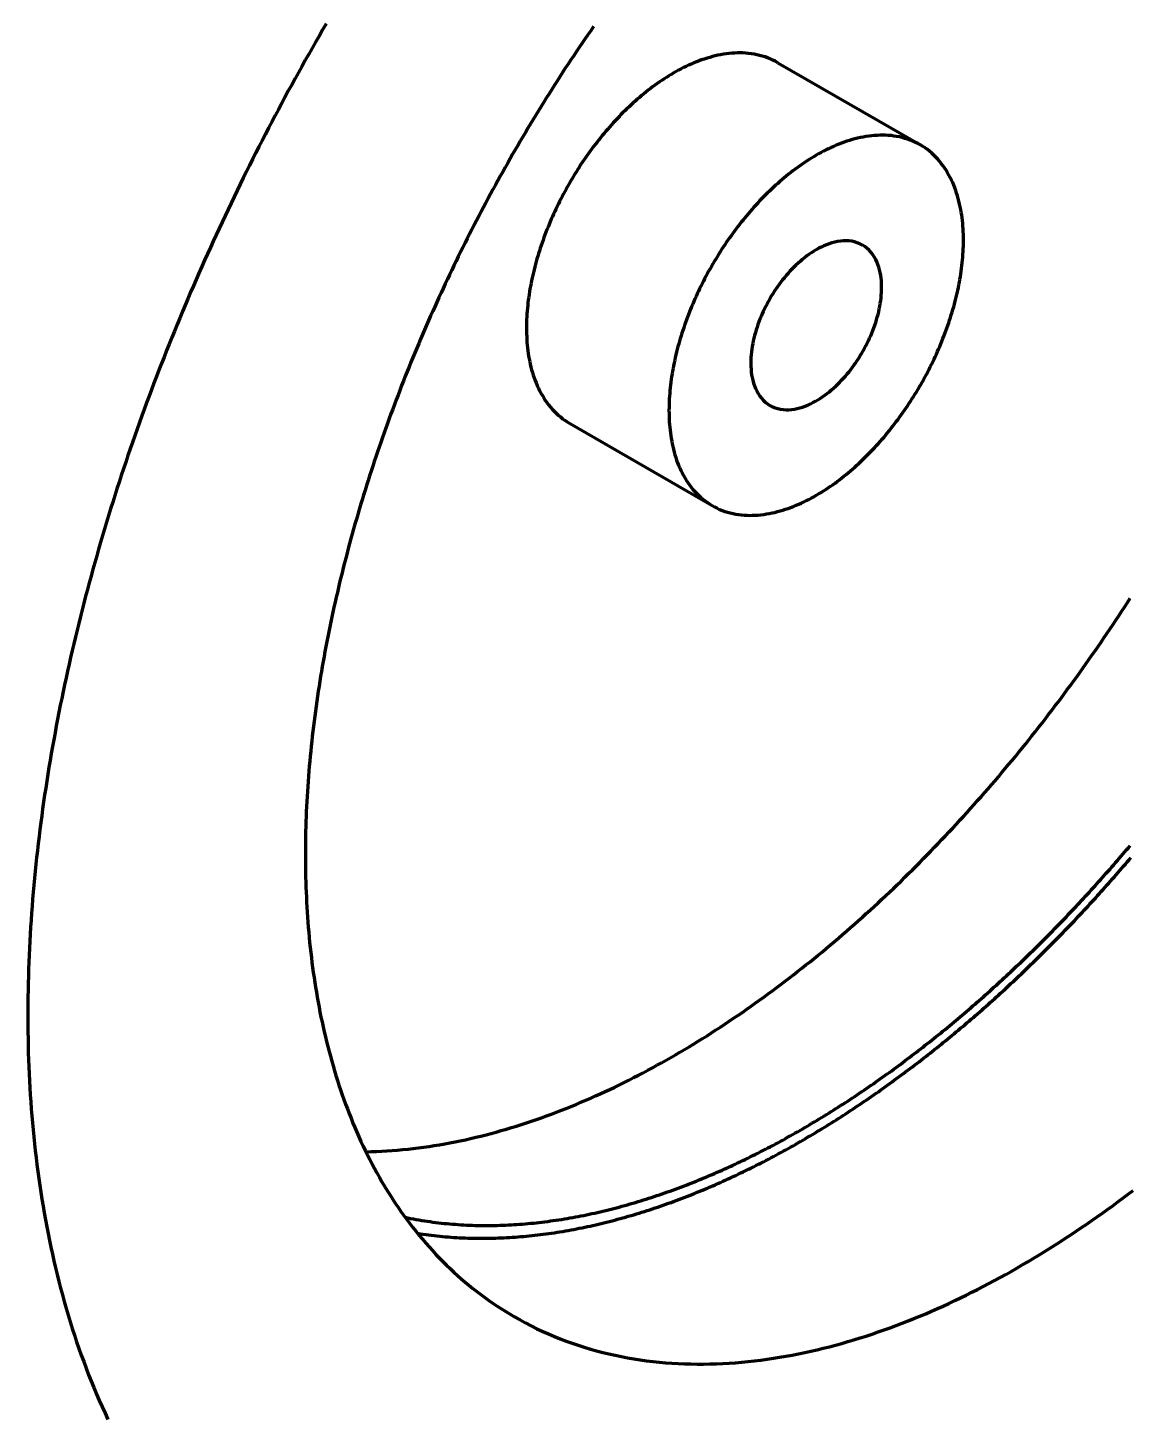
# Model space of a CAD drawing. Header units: millimetres. Extents: x 0 to 841, y 0 to 594.
# Drawn here: x 494.23 to 525.65, y 74.92 to 114.56 of the extents above; entities that cross this region are included whole.
import ezdxf

# ---------------------------------------------------------------- set-up
doc = ezdxf.new("R2010")
doc.units = ezdxf.units.MM
doc.layers.add('01-VISIBLE', color=7, linetype='CONTINUOUS', lineweight=70)

msp = doc.modelspace()

# ---------------------------------------------------------------- linework, layer by layer
at = {"layer": '01-VISIBLE'}
for p, q in [((515.625, 113.564), (519.691, 111.217)), ((509.685, 103.276), (513.751, 100.928))]:
    msp.add_line(p, q, dxfattribs=at)
for points in [[(502.741, 114.669), (502.64, 114.497), (502.54, 114.324), (502.44, 114.151), (502.341, 113.978), (502.242, 113.805), (502.144, 113.631), (502.046, 113.457), (501.949, 113.282), (501.852, 113.108), (501.756, 112.933), (501.66, 112.758), (501.565, 112.582), (501.471, 112.407), (501.376, 112.231), (501.283, 112.054), (501.19, 111.878), (501.097, 111.701), (501.005, 111.524), (500.913, 111.346), (500.822, 111.169), (500.732, 110.991), (500.642, 110.813), (500.552, 110.634), (500.463, 110.456), (500.375, 110.277), (500.287, 110.098), (500.199, 109.918), (500.112, 109.738), (500.026, 109.558), (499.94, 109.378), (499.855, 109.198), (499.77, 109.017), (499.685, 108.836), (499.602, 108.655), (499.519, 108.474), (499.436, 108.292), (499.354, 108.11), (499.272, 107.928), (499.191, 107.745), (499.111, 107.563), (499.031, 107.38), (498.951, 107.197), (498.872, 107.013), (498.794, 106.83), (498.716, 106.646), (498.639, 106.462), (498.562, 106.277), (498.486, 106.093), (498.411, 105.908), (498.336, 105.723), (498.261, 105.538), (498.188, 105.352), (498.114, 105.167), (498.042, 104.981), (497.97, 104.795), (497.898, 104.608), (497.827, 104.422), (497.757, 104.235), (497.687, 104.048), (497.618, 103.861), (497.549, 103.673), (497.481, 103.485), (497.414, 103.298), (497.347, 103.109), (497.28, 102.921), (497.215, 102.733), (497.15, 102.544), (497.085, 102.355), (497.021, 102.166), (496.958, 101.977), (496.896, 101.787), (496.834, 101.597), (496.772, 101.407), (496.712, 101.217), (496.651, 101.027), (496.592, 100.836), (496.533, 100.645), (496.475, 100.455), (496.417, 100.263), (496.36, 100.072), (496.304, 99.881), (496.248, 99.689), (496.193, 99.497), (496.139, 99.305), (496.085, 99.113), (496.032, 98.92), (495.98, 98.728), (495.928, 98.535), (495.877, 98.342), (495.827, 98.149), (495.777, 97.955), (495.728, 97.762), (495.68, 97.568), (495.632, 97.374), (495.585, 97.18), (495.539, 96.986), (495.493, 96.792), (495.449, 96.597), (495.405, 96.402), (495.361, 96.208), (495.319, 96.013), (495.277, 95.817), (495.235, 95.622), (495.195, 95.427), (495.155, 95.231), (495.116, 95.035), (495.078, 94.839), (495.041, 94.643), (495.004, 94.447), (494.968, 94.251), (494.933, 94.054), (494.898, 93.858), (494.865, 93.661), (494.832, 93.464), (494.8, 93.267), (494.769, 93.07), (494.738, 92.872), (494.709, 92.675), (494.68, 92.477), (494.652, 92.28), (494.625, 92.082), (494.598, 91.884), (494.573, 91.686), (494.548, 91.488), (494.524, 91.29), (494.501, 91.092), (494.479, 90.893), (494.458, 90.695), (494.438, 90.496), (494.418, 90.298), (494.4, 90.099), (494.382, 89.9), (494.365, 89.701), (494.35, 89.502), (494.335, 89.303), (494.321, 89.104), (494.308, 88.905), (494.296, 88.705), (494.285, 88.506), (494.274, 88.307), (494.265, 88.107), (494.257, 87.908), (494.25, 87.708), (494.244, 87.509), (494.238, 87.309), (494.234, 87.11), (494.231, 86.91), (494.229, 86.711), (494.228, 86.511), (494.228, 86.311), (494.229, 86.112), (494.231, 85.912), (494.234, 85.712), (494.238, 85.513), (494.243, 85.313), (494.25, 85.114), (494.257, 84.914), (494.266, 84.715), (494.276, 84.516), (494.287, 84.316), (494.299, 84.117), (494.312, 83.918), (494.327, 83.719), (494.343, 83.52), (494.36, 83.321), (494.378, 83.122), (494.397, 82.923), (494.418, 82.725), (494.44, 82.526), (494.463, 82.328), (494.488, 82.13), (494.513, 81.932), (494.54, 81.734), (494.569, 81.537), (494.599, 81.339), (494.63, 81.142), (494.662, 80.945), (494.696, 80.749), (494.731, 80.552), (494.768, 80.356), (494.806, 80.16), (494.846, 79.964), (494.887, 79.769), (494.929, 79.574), (494.973, 79.379), (495.019, 79.185), (495.066, 78.991), (495.114, 78.797), (495.164, 78.604), (495.216, 78.411), (495.269, 78.219), (495.324, 78.027), (495.38, 77.835), (495.438, 77.644), (495.498, 77.454), (495.559, 77.264), (495.622, 77.074), (495.687, 76.886), (495.754, 76.697), (495.822, 76.51), (495.892, 76.323), (495.963, 76.136), (496.037, 75.951), (496.112, 75.766), (496.189, 75.582), (496.267, 75.398), (496.348, 75.216), (496.431, 75.034), (496.515, 74.853)], [(510.368, 114.594), (510.286, 114.476), (510.204, 114.358), (510.123, 114.239), (510.042, 114.12), (509.961, 114.001), (509.881, 113.882), (509.801, 113.763), (509.721, 113.643), (509.642, 113.523), (509.563, 113.403), (509.485, 113.282), (509.407, 113.162), (509.329, 113.041), (509.251, 112.92), (509.174, 112.799), (509.098, 112.677), (509.021, 112.555), (508.945, 112.433), (508.869, 112.311), (508.794, 112.189), (508.719, 112.066), (508.644, 111.943), (508.57, 111.82), (508.496, 111.697), (508.423, 111.574), (508.349, 111.45), (508.277, 111.326), (508.204, 111.202), (508.132, 111.078), (508.06, 110.953), (507.989, 110.828), (507.918, 110.704), (507.847, 110.578), (507.777, 110.453), (507.707, 110.328), (507.637, 110.202), (507.568, 110.076), (507.499, 109.95), (507.43, 109.823), (507.362, 109.697), (507.294, 109.57), (507.227, 109.443), (507.16, 109.316), (507.093, 109.189), (507.027, 109.061), (506.961, 108.934), (506.895, 108.806), (506.83, 108.678), (506.765, 108.549), (506.701, 108.421), (506.637, 108.292), (506.573, 108.163), (506.51, 108.034), (506.447, 107.905), (506.384, 107.776), (506.322, 107.646), (506.26, 107.516), (506.199, 107.387), (506.138, 107.256), (506.077, 107.126), (506.017, 106.996), (505.957, 106.865), (505.897, 106.734), (505.838, 106.603), (505.779, 106.472), (505.721, 106.341), (505.663, 106.209), (505.605, 106.077), (505.548, 105.946), (505.491, 105.814), (505.435, 105.681), (505.379, 105.549), (505.323, 105.416), (505.268, 105.284), (505.213, 105.151), (505.159, 105.018), (505.105, 104.885), (505.052, 104.751), (504.998, 104.618), (504.946, 104.484), (504.893, 104.35), (504.841, 104.216), (504.79, 104.082), (504.739, 103.948), (504.688, 103.813), (504.638, 103.679), (504.588, 103.544), (504.539, 103.409), (504.49, 103.274), (504.441, 103.138), (504.393, 103.003), (504.345, 102.867), (504.298, 102.732), (504.251, 102.596), (504.205, 102.46), (504.159, 102.324), (504.113, 102.187), (504.068, 102.051), (504.024, 101.914), (503.979, 101.777), (503.936, 101.64), (503.892, 101.503), (503.849, 101.366), (503.807, 101.229), (503.765, 101.091), (503.724, 100.954), (503.683, 100.816), (503.642, 100.678), (503.602, 100.54), (503.562, 100.402), (503.523, 100.264), (503.485, 100.125), (503.446, 99.987), (503.409, 99.848), (503.371, 99.709), (503.335, 99.57), (503.298, 99.431), (503.263, 99.292), (503.227, 99.153), (503.193, 99.013), (503.158, 98.874), (503.125, 98.734), (503.091, 98.594), (503.059, 98.454), (503.026, 98.314), (502.995, 98.174), (502.963, 98.034), (502.933, 97.893), (502.902, 97.753), (502.873, 97.612), (502.844, 97.471), (502.815, 97.33), (502.787, 97.189), (502.759, 97.048), (502.733, 96.907), (502.706, 96.766), (502.68, 96.625), (502.655, 96.483), (502.63, 96.342), (502.606, 96.2), (502.582, 96.058), (502.559, 95.916), (502.537, 95.774), (502.515, 95.632), (502.493, 95.49), (502.473, 95.348), (502.453, 95.206), (502.433, 95.063), (502.414, 94.921), (502.396, 94.778), (502.378, 94.636), (502.361, 94.493), (502.344, 94.35), (502.328, 94.207), (502.313, 94.064), (502.299, 93.921), (502.285, 93.778), (502.271, 93.635), (502.258, 93.492), (502.246, 93.349), (502.235, 93.206), (502.224, 93.062), (502.214, 92.919), (502.205, 92.775), (502.196, 92.632), (502.188, 92.488), (502.181, 92.345), (502.174, 92.201), (502.168, 92.058), (502.163, 91.914), (502.159, 91.77), (502.155, 91.627), (502.152, 91.483), (502.15, 91.339), (502.148, 91.196), (502.147, 91.052), (502.147, 90.908), (502.148, 90.765), (502.149, 90.621), (502.152, 90.477), (502.155, 90.333), (502.159, 90.19), (502.163, 90.046), (502.169, 89.902), (502.175, 89.759), (502.182, 89.615), (502.19, 89.472), (502.199, 89.328), (502.208, 89.185), (502.219, 89.042), (502.23, 88.898), (502.242, 88.755), (502.255, 88.612), (502.269, 88.469), (502.284, 88.326), (502.3, 88.183), (502.317, 88.04), (502.334, 87.898), (502.353, 87.755), (502.372, 87.613), (502.393, 87.471), (502.414, 87.328), (502.437, 87.186), (502.46, 87.045), (502.485, 86.903), (502.51, 86.762), (502.536, 86.62), (502.564, 86.479), (502.592, 86.338), (502.622, 86.198), (502.652, 86.057), (502.684, 85.917), (502.717, 85.777), (502.751, 85.637), (502.786, 85.498), (502.822, 85.359), (502.859, 85.22), (502.897, 85.082), (502.937, 84.943), (502.977, 84.805), (503.019, 84.668), (503.062, 84.531), (503.106, 84.394), (503.151, 84.258), (503.198, 84.122), (503.246, 83.986), (503.295, 83.851), (503.345, 83.716), (503.397, 83.582), (503.45, 83.449), (503.504, 83.315), (503.559, 83.183), (503.616, 83.051), (503.674, 82.919), (503.733, 82.788), (503.794, 82.658), (503.856, 82.529), (503.92, 82.4), (503.984, 82.271), (504.051, 82.144), (504.118, 82.017), (504.187, 81.891), (504.257, 81.765), (504.329, 81.641), (504.402, 81.517), (504.477, 81.394), (504.553, 81.272), (504.631, 81.151), (504.71, 81.031), (504.79, 80.912), (504.872, 80.794), (504.955, 80.677), (505.04, 80.561), (505.126, 80.446), (505.214, 80.332), (505.303, 80.219), (505.394, 80.108), (505.486, 79.997), (505.579, 79.888), (505.674, 79.781), (505.771, 79.674), (505.869, 79.569), (505.968, 79.465), (506.069, 79.362), (506.171, 79.261), (506.275, 79.162), (506.38, 79.064), (506.486, 78.967), (506.594, 78.872), (506.703, 78.778), (506.813, 78.686), (506.925, 78.596), (507.038, 78.507), (507.153, 78.42), (507.268, 78.335), (507.385, 78.251), (507.503, 78.17), (507.623, 78.09), (507.743, 78.011), (507.865, 77.935), (507.988, 77.86), (508.112, 77.787)], [(515.625, 113.564), (515.554, 113.603), (515.483, 113.639), (515.41, 113.671), (515.335, 113.701), (515.26, 113.728), (515.183, 113.752), (515.106, 113.773), (515.028, 113.792), (514.949, 113.807), (514.87, 113.819), (514.791, 113.829), (514.711, 113.836), (514.631, 113.841), (514.551, 113.842), (514.471, 113.842), (514.391, 113.839), (514.311, 113.833), (514.231, 113.825), (514.151, 113.816), (514.072, 113.804), (513.993, 113.79), (513.915, 113.774), (513.836, 113.756), (513.759, 113.737), (513.681, 113.716), (513.605, 113.693), (513.528, 113.668), (513.452, 113.642), (513.377, 113.615), (513.302, 113.586), (513.228, 113.556), (513.155, 113.524), (513.081, 113.491), (513.009, 113.457), (512.937, 113.422), (512.865, 113.386), (512.795, 113.348), (512.724, 113.309), (512.655, 113.27)], [(512.655, 113.27), (512.586, 113.229), (512.517, 113.188), (512.449, 113.145), (512.382, 113.102), (512.315, 113.058), (512.249, 113.013), (512.183, 112.967), (512.118, 112.92), (512.053, 112.873), (511.989, 112.825), (511.926, 112.776), (511.863, 112.726), (511.801, 112.676), (511.739, 112.625), (511.678, 112.573), (511.617, 112.521), (511.557, 112.468), (511.497, 112.414), (511.438, 112.36), (511.38, 112.305), (511.322, 112.25), (511.264, 112.194), (511.208, 112.138), (511.151, 112.081), (511.095, 112.023), (511.04, 111.965), (510.985, 111.907), (510.931, 111.848), (510.877, 111.788), (510.824, 111.728), (510.772, 111.668), (510.719, 111.607), (510.668, 111.546), (510.617, 111.484), (510.566, 111.422), (510.516, 111.359), (510.467, 111.296), (510.418, 111.233), (510.369, 111.169), (510.321, 111.105), (510.274, 111.041), (510.227, 110.976), (510.18, 110.91), (510.134, 110.845), (510.089, 110.779), (510.044, 110.712), (510, 110.646), (509.956, 110.578), (509.913, 110.511), (509.87, 110.443), (509.828, 110.375), (509.786, 110.307), (509.745, 110.238), (509.705, 110.169), (509.664, 110.099), (509.625, 110.03), (509.586, 109.96), (509.548, 109.889), (509.51, 109.819), (509.472, 109.748), (509.436, 109.677), (509.399, 109.605), (509.364, 109.534), (509.329, 109.462), (509.294, 109.389), (509.26, 109.317), (509.227, 109.244), (509.194, 109.171), (509.162, 109.097), (509.13, 109.024), (509.099, 108.95), (509.069, 108.876), (509.039, 108.801), (509.01, 108.727), (508.982, 108.652), (508.954, 108.577), (508.927, 108.501), (508.9, 108.426), (508.874, 108.35), (508.849, 108.274), (508.824, 108.198), (508.8, 108.121), (508.777, 108.045), (508.754, 107.968), (508.732, 107.891), (508.711, 107.813), (508.691, 107.736), (508.671, 107.658), (508.652, 107.58), (508.634, 107.502), (508.617, 107.424), (508.6, 107.346), (508.584, 107.267), (508.569, 107.188), (508.555, 107.11), (508.542, 107.031), (508.53, 106.951), (508.518, 106.872), (508.507, 106.793), (508.498, 106.713), (508.489, 106.634), (508.481, 106.554), (508.474, 106.474), (508.468, 106.394), (508.463, 106.314), (508.459, 106.234), (508.457, 106.154), (508.455, 106.074), (508.454, 105.994), (508.455, 105.914), (508.457, 105.834), (508.46, 105.754), (508.464, 105.674), (508.469, 105.594), (508.476, 105.514), (508.484, 105.434), (508.494, 105.355), (508.505, 105.275), (508.517, 105.196), (508.531, 105.117), (508.546, 105.039), (508.563, 104.96), (508.582, 104.882), (508.602, 104.805), (508.624, 104.728), (508.648, 104.651), (508.674, 104.575), (508.701, 104.5), (508.73, 104.426), (508.762, 104.352), (508.795, 104.279), (508.83, 104.207), (508.867, 104.136), (508.907, 104.066), (508.949, 103.998), (508.992, 103.931), (509.038, 103.865), (509.087, 103.801), (509.137, 103.739), (509.189, 103.678), (509.244, 103.62), (509.301, 103.564), (509.36, 103.509), (509.421, 103.458), (509.484, 103.408), (509.549, 103.361), (509.616, 103.317), (509.685, 103.276)], [(519.691, 111.217), (519.62, 111.255), (519.549, 111.291), (519.476, 111.324), (519.401, 111.354), (519.326, 111.381), (519.249, 111.405), (519.172, 111.426), (519.094, 111.444), (519.015, 111.46), (518.936, 111.472), (518.857, 111.482), (518.777, 111.489), (518.697, 111.493), (518.617, 111.495), (518.536, 111.494), (518.456, 111.491), (518.376, 111.486), (518.297, 111.478), (518.217, 111.468), (518.138, 111.456), (518.059, 111.442), (517.98, 111.427), (517.902, 111.409), (517.824, 111.389), (517.747, 111.368), (517.67, 111.345), (517.594, 111.321), (517.518, 111.295), (517.443, 111.267), (517.368, 111.238), (517.294, 111.208), (517.22, 111.177), (517.147, 111.144), (517.075, 111.11), (517.003, 111.074), (516.931, 111.038), (516.86, 111.001), (516.79, 110.962), (516.721, 110.922)], [(513.751, 100.928), (513.821, 100.89), (513.892, 100.854), (513.965, 100.821), (514.04, 100.791), (514.115, 100.764), (514.192, 100.74), (514.269, 100.719), (514.347, 100.701), (514.426, 100.685), (514.505, 100.673), (514.584, 100.663), (514.664, 100.656), (514.744, 100.652), (514.824, 100.65), (514.904, 100.651), (514.984, 100.654), (515.064, 100.659), (515.144, 100.667), (515.224, 100.677), (515.303, 100.689), (515.382, 100.703), (515.46, 100.718), (515.538, 100.736), (515.616, 100.756), (515.693, 100.777), (515.77, 100.8), (515.846, 100.824), (515.922, 100.85), (515.998, 100.877), (516.072, 100.906), (516.146, 100.937), (516.22, 100.968), (516.293, 101.001), (516.366, 101.035), (516.438, 101.07), (516.509, 101.107), (516.58, 101.144), (516.65, 101.183), (516.72, 101.222), (516.789, 101.263), (516.857, 101.304), (516.925, 101.347), (516.993, 101.39), (517.06, 101.434), (517.126, 101.479), (517.192, 101.525), (517.257, 101.572), (517.321, 101.619), (517.385, 101.667), (517.449, 101.716), (517.512, 101.766), (517.574, 101.816), (517.636, 101.867), (517.697, 101.919), (517.758, 101.971), (517.818, 102.024), (517.877, 102.078), (517.936, 102.132), (517.995, 102.187), (518.053, 102.242), (518.11, 102.298), (518.167, 102.354), (518.223, 102.411), (518.279, 102.469), (518.335, 102.527), (518.389, 102.585), (518.444, 102.644), (518.497, 102.704), (518.551, 102.764), (518.603, 102.824), (518.655, 102.885), (518.707, 102.946), (518.758, 103.008), (518.809, 103.07), (518.859, 103.133), (518.908, 103.195), (518.957, 103.259), (519.006, 103.323), (519.054, 103.387), (519.101, 103.451), (519.148, 103.516), (519.195, 103.582), (519.24, 103.647), (519.286, 103.713), (519.331, 103.78), (519.375, 103.846), (519.419, 103.914), (519.462, 103.981), (519.505, 104.049), (519.547, 104.117), (519.589, 104.185), (519.63, 104.254), (519.67, 104.323), (519.711, 104.393), (519.75, 104.462), (519.789, 104.532), (519.827, 104.603), (519.865, 104.673), (519.903, 104.744), (519.939, 104.815), (519.976, 104.887), (520.011, 104.958), (520.046, 105.03), (520.081, 105.103), (520.115, 105.175), (520.148, 105.248), (520.181, 105.321), (520.213, 105.395), (520.245, 105.468), (520.276, 105.542), (520.306, 105.616), (520.336, 105.691), (520.365, 105.765), (520.393, 105.84), (520.421, 105.915), (520.449, 105.991), (520.475, 106.066), (520.501, 106.142), (520.526, 106.218), (520.551, 106.294), (520.575, 106.371), (520.598, 106.448), (520.621, 106.524), (520.643, 106.601), (520.664, 106.679), (520.684, 106.756), (520.704, 106.834), (520.723, 106.912), (520.741, 106.99), (520.758, 107.068), (520.775, 107.146), (520.791, 107.225), (520.806, 107.304), (520.82, 107.383), (520.833, 107.462), (520.846, 107.541), (520.857, 107.62), (520.868, 107.699), (520.878, 107.779), (520.886, 107.859), (520.894, 107.938), (520.901, 108.018), (520.907, 108.098), (520.912, 108.178), (520.916, 108.258), (520.919, 108.338), (520.92, 108.418), (520.921, 108.498), (520.92, 108.578), (520.918, 108.659), (520.915, 108.739), (520.911, 108.819), (520.906, 108.899), (520.899, 108.978), (520.891, 109.058), (520.881, 109.138), (520.87, 109.217), (520.858, 109.296), (520.844, 109.375), (520.829, 109.454), (520.812, 109.532), (520.793, 109.61), (520.773, 109.687), (520.751, 109.765), (520.727, 109.841), (520.702, 109.917), (520.674, 109.992), (520.645, 110.067), (520.614, 110.141), (520.58, 110.213), (520.545, 110.285), (520.508, 110.356), (520.468, 110.426), (520.427, 110.494), (520.383, 110.562), (520.337, 110.627), (520.289, 110.691), (520.238, 110.753), (520.186, 110.814), (520.131, 110.872), (520.074, 110.929), (520.015, 110.983), (519.954, 111.035), (519.891, 111.084), (519.826, 111.131), (519.759, 111.175), (519.691, 111.217)], [(516.721, 110.922), (516.651, 110.882), (516.583, 110.84), (516.515, 110.798), (516.448, 110.755), (516.381, 110.71), (516.315, 110.665), (516.249, 110.619), (516.184, 110.573), (516.119, 110.525), (516.055, 110.477), (515.992, 110.428), (515.929, 110.379), (515.867, 110.328), (515.805, 110.277), (515.744, 110.225), (515.683, 110.173), (515.623, 110.12), (515.563, 110.067), (515.504, 110.012), (515.446, 109.958), (515.388, 109.902), (515.33, 109.847), (515.273, 109.79), (515.217, 109.733), (515.161, 109.676), (515.106, 109.618), (515.051, 109.559), (514.997, 109.5), (514.943, 109.441), (514.89, 109.381), (514.837, 109.321), (514.785, 109.26), (514.734, 109.198), (514.683, 109.137), (514.632, 109.075), (514.582, 109.012), (514.532, 108.949), (514.483, 108.886), (514.435, 108.822), (514.387, 108.758), (514.339, 108.693), (514.293, 108.628), (514.246, 108.563), (514.2, 108.497), (514.155, 108.431), (514.11, 108.365), (514.066, 108.298), (514.022, 108.231), (513.979, 108.164), (513.936, 108.096), (513.894, 108.028), (513.852, 107.959), (513.811, 107.891), (513.77, 107.821), (513.73, 107.752), (513.691, 107.682), (513.652, 107.612), (513.613, 107.542), (513.576, 107.471), (513.538, 107.401), (513.501, 107.329), (513.465, 107.258), (513.43, 107.186), (513.395, 107.114), (513.36, 107.042), (513.326, 106.969), (513.293, 106.896), (513.26, 106.823), (513.228, 106.75), (513.196, 106.676), (513.165, 106.602), (513.135, 106.528), (513.105, 106.454), (513.076, 106.379), (513.048, 106.304), (513.02, 106.229), (512.992, 106.154), (512.966, 106.078), (512.94, 106.003), (512.915, 105.927), (512.89, 105.85), (512.866, 105.774), (512.843, 105.697), (512.82, 105.62), (512.798, 105.543), (512.777, 105.466), (512.757, 105.388), (512.737, 105.311), (512.718, 105.233), (512.7, 105.155), (512.683, 105.077), (512.666, 104.998), (512.65, 104.92), (512.635, 104.841), (512.621, 104.762), (512.608, 104.683), (512.595, 104.604), (512.584, 104.525), (512.573, 104.445), (512.563, 104.366), (512.555, 104.286), (512.547, 104.206), (512.54, 104.127), (512.534, 104.047), (512.529, 103.967), (512.525, 103.887), (512.523, 103.807), (512.521, 103.727), (512.52, 103.646), (512.521, 103.566), (512.523, 103.486), (512.526, 103.406), (512.53, 103.326), (512.535, 103.246), (512.542, 103.166), (512.55, 103.087), (512.56, 103.007), (512.571, 102.928), (512.583, 102.849), (512.597, 102.77), (512.612, 102.691), (512.629, 102.613), (512.648, 102.535), (512.668, 102.457), (512.69, 102.38), (512.714, 102.304), (512.739, 102.228), (512.767, 102.153), (512.796, 102.078), (512.827, 102.004), (512.861, 101.931), (512.896, 101.86), (512.933, 101.789), (512.973, 101.719), (513.014, 101.65), (513.058, 101.583), (513.104, 101.518), (513.152, 101.454), (513.203, 101.391), (513.255, 101.331), (513.31, 101.273), (513.367, 101.216), (513.426, 101.162), (513.487, 101.11), (513.55, 101.061), (513.615, 101.014), (513.682, 100.97), (513.751, 100.928)], [(516.721, 108.228), (516.651, 108.186), (516.583, 108.143), (516.516, 108.097), (516.45, 108.049), (516.386, 108), (516.323, 107.949), (516.261, 107.896), (516.201, 107.843), (516.141, 107.787), (516.083, 107.731), (516.026, 107.673), (515.971, 107.614), (515.916, 107.554), (515.863, 107.492), (515.811, 107.43), (515.761, 107.367), (515.711, 107.303), (515.663, 107.238), (515.615, 107.172), (515.569, 107.105), (515.525, 107.037), (515.481, 106.969), (515.439, 106.9), (515.398, 106.83), (515.358, 106.759), (515.319, 106.688), (515.282, 106.616), (515.246, 106.543), (515.211, 106.47), (515.178, 106.396), (515.146, 106.322), (515.116, 106.247), (515.086, 106.171), (515.059, 106.095), (515.032, 106.018), (515.008, 105.941), (514.985, 105.863), (514.963, 105.785), (514.943, 105.706), (514.925, 105.627), (514.909, 105.548), (514.895, 105.468), (514.882, 105.388), (514.872, 105.307), (514.864, 105.227), (514.858, 105.146), (514.855, 105.065), (514.854, 104.984), (514.856, 104.903), (514.86, 104.822), (514.868, 104.741), (514.878, 104.661), (514.892, 104.581), (514.91, 104.502), (514.932, 104.424), (514.957, 104.347), (514.987, 104.271), (515.022, 104.198), (515.061, 104.127), (515.105, 104.059), (515.155, 103.995), (515.209, 103.935), (515.268, 103.88), (515.332, 103.83), (515.401, 103.786)], [(515.401, 103.786), (515.472, 103.749), (515.546, 103.719), (515.623, 103.695), (515.701, 103.678), (515.78, 103.667), (515.861, 103.663), (515.941, 103.664), (516.021, 103.67), (516.1, 103.681), (516.179, 103.697), (516.257, 103.717), (516.333, 103.74), (516.409, 103.767), (516.483, 103.797), (516.556, 103.83), (516.628, 103.866), (516.699, 103.904), (516.768, 103.945), (516.836, 103.988), (516.902, 104.032), (516.968, 104.079), (517.032, 104.127), (517.095, 104.177), (517.156, 104.228), (517.217, 104.281), (517.276, 104.335), (517.334, 104.391), (517.391, 104.447), (517.446, 104.505), (517.5, 104.564), (517.554, 104.625), (517.606, 104.686), (517.656, 104.748), (517.706, 104.811), (517.754, 104.875), (517.802, 104.94), (517.848, 105.005), (517.893, 105.072), (517.936, 105.139), (517.979, 105.207), (518.02, 105.276), (518.06, 105.345), (518.099, 105.415), (518.137, 105.486), (518.173, 105.558), (518.208, 105.63), (518.242, 105.703), (518.275, 105.776), (518.306, 105.85), (518.336, 105.924), (518.364, 105.999), (518.391, 106.075), (518.417, 106.151), (518.441, 106.228), (518.463, 106.305), (518.484, 106.382), (518.503, 106.46), (518.52, 106.538), (518.536, 106.617), (518.549, 106.696), (518.561, 106.776), (518.571, 106.855), (518.578, 106.935), (518.584, 107.015), (518.587, 107.095), (518.587, 107.176), (518.585, 107.256), (518.58, 107.336), (518.572, 107.416), (518.561, 107.495), (518.547, 107.574), (518.529, 107.652), (518.507, 107.729), (518.481, 107.805), (518.451, 107.88), (518.417, 107.952), (518.377, 108.022), (518.333, 108.089), (518.284, 108.153), (518.23, 108.212), (518.171, 108.266), (518.108, 108.316), (518.041, 108.359)], [(518.041, 108.359), (517.968, 108.396), (517.892, 108.427), (517.814, 108.451), (517.734, 108.468), (517.653, 108.478), (517.572, 108.482), (517.49, 108.481), (517.409, 108.474), (517.328, 108.461), (517.248, 108.445), (517.169, 108.424), (517.091, 108.399), (517.014, 108.371), (516.939, 108.339), (516.865, 108.305), (516.792, 108.268), (516.721, 108.228)], [(503.872, 82.496), (504.023, 82.499), (504.174, 82.504), (504.324, 82.511), (504.475, 82.52), (504.625, 82.53), (504.776, 82.542), (504.926, 82.555), (505.076, 82.571), (505.226, 82.587), (505.376, 82.606), (505.525, 82.626), (505.675, 82.647), (505.824, 82.67), (505.972, 82.695), (506.121, 82.721), (506.269, 82.748), (506.417, 82.777), (506.565, 82.807), (506.713, 82.839), (506.86, 82.872), (507.007, 82.907), (507.153, 82.942), (507.3, 82.979), (507.446, 83.018), (507.591, 83.057), (507.736, 83.098), (507.881, 83.14), (508.026, 83.183), (508.17, 83.228), (508.314, 83.273), (508.457, 83.32), (508.6, 83.368), (508.743, 83.417), (508.885, 83.467), (509.027, 83.518), (509.168, 83.571), (509.31, 83.624), (509.45, 83.678), (509.591, 83.734), (509.73, 83.79), (509.87, 83.848), (510.009, 83.906), (510.148, 83.965), (510.286, 84.026), (510.424, 84.087), (510.561, 84.149), (510.698, 84.212), (510.835, 84.276), (510.971, 84.341), (511.107, 84.407), (511.242, 84.473), (511.377, 84.541), (511.512, 84.609), (511.646, 84.678), (511.78, 84.748), (511.913, 84.819), (512.046, 84.89), (512.178, 84.963), (512.31, 85.036), (512.441, 85.11), (512.573, 85.184), (512.703, 85.26), (512.834, 85.336), (512.963, 85.412), (513.093, 85.49), (513.222, 85.568), (513.35, 85.647), (513.479, 85.727), (513.606, 85.807), (513.734, 85.888), (513.86, 85.969), (513.987, 86.052), (514.113, 86.135), (514.239, 86.218), (514.364, 86.302), (514.489, 86.387), (514.613, 86.472), (514.737, 86.559), (514.86, 86.645), (514.983, 86.732), (515.106, 86.82), (515.228, 86.909), (515.35, 86.997), (515.472, 87.087), (515.593, 87.177), (515.713, 87.268), (515.833, 87.359), (515.953, 87.451), (516.072, 87.543), (516.191, 87.636), (516.31, 87.729), (516.428, 87.823), (516.546, 87.917), (516.663, 88.012), (516.78, 88.108), (516.896, 88.203), (517.012, 88.3), (517.128, 88.397), (517.243, 88.494), (517.358, 88.592), (517.472, 88.69), (517.586, 88.789), (517.7, 88.888), (517.813, 88.988), (517.926, 89.088), (518.038, 89.189), (518.15, 89.29), (518.262, 89.391), (518.373, 89.493), (518.484, 89.596), (518.594, 89.698), (518.704, 89.802), (518.814, 89.905), (518.923, 90.009), (519.032, 90.114), (519.14, 90.219), (519.248, 90.324), (519.356, 90.43), (519.463, 90.536), (519.57, 90.642), (519.677, 90.749), (519.783, 90.857), (519.888, 90.964), (519.993, 91.072), (520.098, 91.181), (520.203, 91.29), (520.307, 91.399), (520.41, 91.508), (520.514, 91.618), (520.617, 91.729), (520.719, 91.839), (520.821, 91.95), (520.923, 92.062), (521.024, 92.174), (521.125, 92.286), (521.226, 92.398), (521.326, 92.511), (521.426, 92.624), (521.525, 92.738), (521.624, 92.851), (521.723, 92.966), (521.821, 93.08), (521.919, 93.195), (522.016, 93.31), (522.113, 93.426), (522.21, 93.541), (522.306, 93.657), (522.402, 93.774), (522.498, 93.891), (522.593, 94.008), (522.687, 94.125), (522.782, 94.243), (522.876, 94.361), (522.969, 94.479), (523.063, 94.598), (523.155, 94.717), (523.248, 94.836), (523.34, 94.955), (523.432, 95.075), (523.523, 95.195), (523.614, 95.316), (523.704, 95.437), (523.794, 95.558), (523.884, 95.679), (523.973, 95.8), (524.062, 95.922), (524.151, 96.044), (524.239, 96.167), (524.327, 96.289), (524.414, 96.412), (524.501, 96.536), (524.588, 96.659), (524.674, 96.783), (524.76, 96.907), (524.845, 97.031), (524.93, 97.156), (525.015, 97.281), (525.099, 97.406), (525.183, 97.531), (525.267, 97.657), (525.35, 97.783), (525.433, 97.909), (525.515, 98.035), (525.597, 98.162), (525.679, 98.289)], [(504.993, 80.625), (505.071, 80.609), (505.15, 80.593), (505.229, 80.579), (505.308, 80.564), (505.387, 80.551), (505.466, 80.537), (505.545, 80.525), (505.624, 80.513), (505.704, 80.502), (505.783, 80.491), (505.862, 80.481), (505.942, 80.471), (506.022, 80.462), (506.101, 80.453), (506.181, 80.445), (506.261, 80.438), (506.341, 80.431), (506.421, 80.425), (506.501, 80.419), (506.581, 80.414), (506.661, 80.409), (506.741, 80.405), (506.821, 80.402), (506.901, 80.399), (506.981, 80.396), (507.061, 80.395), (507.141, 80.393), (507.222, 80.392), (507.302, 80.392), (507.382, 80.392), (507.462, 80.393), (507.542, 80.394), (507.622, 80.396), (507.702, 80.398), (507.783, 80.401), (507.863, 80.404), (507.943, 80.407), (508.023, 80.412), (508.103, 80.416), (508.183, 80.421), (508.263, 80.427), (508.343, 80.433), (508.423, 80.44), (508.502, 80.447), (508.582, 80.454), (508.662, 80.462), (508.742, 80.471), (508.821, 80.48), (508.901, 80.489), (508.981, 80.499), (509.06, 80.509), (509.14, 80.52), (509.219, 80.531), (509.298, 80.542), (509.378, 80.554), (509.457, 80.566), (509.536, 80.579), (509.615, 80.593), (509.694, 80.606), (509.773, 80.62), (509.852, 80.635), (509.93, 80.65), (510.009, 80.665), (510.088, 80.68), (510.166, 80.697), (510.245, 80.713), (510.323, 80.73), (510.401, 80.747), (510.48, 80.765), (510.558, 80.783), (510.636, 80.801), (510.714, 80.82), (510.792, 80.839), (510.869, 80.858), (510.947, 80.878), (511.025, 80.899), (511.102, 80.919), (511.179, 80.94), (511.257, 80.961), (511.334, 80.983), (511.411, 81.005), (511.488, 81.027), (511.565, 81.05), (511.642, 81.073), (511.718, 81.096), (511.795, 81.12), (511.871, 81.144), (511.948, 81.168), (512.024, 81.193), (512.1, 81.218), (512.176, 81.243), (512.252, 81.269), (512.328, 81.295), (512.404, 81.321), (512.479, 81.348), (512.555, 81.375), (512.63, 81.402), (512.706, 81.43), (512.781, 81.457), (512.856, 81.485), (512.931, 81.514), (513.006, 81.543), (513.08, 81.571), (513.155, 81.601), (513.229, 81.63), (513.304, 81.66), (513.378, 81.69), (513.452, 81.721), (513.526, 81.751), (513.6, 81.782), (513.674, 81.814), (513.748, 81.845), (513.821, 81.877), (513.895, 81.909), (513.968, 81.941), (514.042, 81.974), (514.115, 82.007), (514.188, 82.04), (514.261, 82.073), (514.333, 82.107), (514.406, 82.141), (514.479, 82.175), (514.551, 82.209), (514.623, 82.244), (514.695, 82.278), (514.767, 82.314), (514.839, 82.349), (514.911, 82.385), (514.983, 82.42), (515.055, 82.456), (515.126, 82.493), (515.197, 82.529), (515.269, 82.566), (515.34, 82.603), (515.411, 82.64), (515.482, 82.678), (515.552, 82.715), (515.623, 82.753), (515.694, 82.791), (515.764, 82.83), (515.834, 82.868), (515.904, 82.907), (515.974, 82.946), (516.044, 82.985), (516.114, 83.025), (516.184, 83.064), (516.253, 83.104), (516.323, 83.144), (516.392, 83.185), (516.461, 83.225), (516.53, 83.266), (516.599, 83.307), (516.668, 83.348), (516.737, 83.389), (516.805, 83.43), (516.874, 83.472), (516.942, 83.514), (517.011, 83.556), (517.079, 83.598), (517.147, 83.641), (517.214, 83.683), (517.282, 83.726), (517.35, 83.769), (517.417, 83.812), (517.485, 83.856), (517.552, 83.899), (517.619, 83.943), (517.686, 83.987), (517.753, 84.031), (517.82, 84.076), (517.887, 84.12), (517.953, 84.165), (518.02, 84.21), (518.086, 84.255), (518.152, 84.3), (518.218, 84.345), (518.284, 84.391), (518.35, 84.436), (518.416, 84.482), (518.481, 84.528), (518.547, 84.574), (518.612, 84.621), (518.678, 84.667), (518.743, 84.714), (518.808, 84.761), (518.873, 84.808), (518.937, 84.855), (519.002, 84.903), (519.067, 84.95), (519.131, 84.998), (519.195, 85.046), (519.26, 85.094), (519.324, 85.142), (519.388, 85.19), (519.452, 85.239), (519.515, 85.287), (519.579, 85.336), (519.642, 85.385), (519.706, 85.434), (519.769, 85.483), (519.832, 85.533), (519.895, 85.582), (519.958, 85.632), (520.021, 85.682), (520.084, 85.732), (520.146, 85.782), (520.209, 85.832), (520.271, 85.882), (520.333, 85.933), (520.395, 85.984), (520.457, 86.035), (520.519, 86.085), (520.581, 86.137), (520.642, 86.188), (520.704, 86.239), (520.765, 86.291), (520.827, 86.342), (520.888, 86.394), (520.949, 86.446), (521.01, 86.498), (521.071, 86.55), (521.131, 86.603), (521.192, 86.655), (521.253, 86.708), (521.313, 86.761), (521.373, 86.813), (521.433, 86.866), (521.493, 86.919), (521.553, 86.973), (521.613, 87.026), (521.673, 87.08), (521.732, 87.133), (521.792, 87.187), (521.851, 87.241), (521.91, 87.295), (521.97, 87.349), (522.029, 87.403), (522.087, 87.458), (522.146, 87.512), (522.205, 87.567), (522.263, 87.622), (522.322, 87.676), (522.38, 87.731), (522.439, 87.786), (522.497, 87.842), (522.555, 87.897), (522.612, 87.952), (522.67, 88.008), (522.728, 88.064), (522.785, 88.12), (522.843, 88.175), (522.9, 88.231), (522.957, 88.288), (523.015, 88.344), (523.072, 88.4), (523.128, 88.457), (523.185, 88.513), (523.242, 88.57), (523.298, 88.627), (523.355, 88.684), (523.411, 88.741), (523.467, 88.798), (523.523, 88.855), (523.579, 88.913), (523.635, 88.97), (523.691, 89.028), (523.747, 89.085), (523.802, 89.143), (523.858, 89.201), (523.913, 89.259), (523.968, 89.317), (524.023, 89.375), (524.078, 89.434), (524.133, 89.492), (524.188, 89.551), (524.243, 89.609), (524.297, 89.668), (524.352, 89.727), (524.406, 89.786), (524.46, 89.845), (524.514, 89.904), (524.568, 89.963), (524.622, 90.023), (524.676, 90.082), (524.73, 90.142), (524.783, 90.201), (524.837, 90.261), (524.89, 90.321), (524.943, 90.381), (524.996, 90.441), (525.049, 90.501), (525.102, 90.561), (525.155, 90.622), (525.208, 90.682), (525.26, 90.743), (525.313, 90.803), (525.365, 90.864), (525.417, 90.925), (525.469, 90.986), (525.521, 91.047), (525.573, 91.108), (525.625, 91.169), (525.677, 91.23)], [(505.343, 80.169), (505.422, 80.157), (505.502, 80.145), (505.581, 80.134), (505.66, 80.124), (505.74, 80.114), (505.819, 80.104), (505.899, 80.095), (505.978, 80.087), (506.058, 80.079), (506.138, 80.072), (506.218, 80.065), (506.297, 80.059), (506.377, 80.053), (506.457, 80.048), (506.537, 80.044), (506.617, 80.04), (506.697, 80.036), (506.777, 80.034), (506.857, 80.031), (506.937, 80.029), (507.017, 80.028), (507.097, 80.027), (507.177, 80.027), (507.257, 80.027), (507.337, 80.028), (507.418, 80.029), (507.498, 80.031), (507.578, 80.033), (507.658, 80.035), (507.738, 80.039), (507.818, 80.042), (507.898, 80.046), (507.977, 80.051), (508.057, 80.056), (508.137, 80.062), (508.217, 80.068), (508.297, 80.074), (508.377, 80.081), (508.456, 80.088), (508.536, 80.096), (508.616, 80.105), (508.695, 80.113), (508.775, 80.122), (508.854, 80.132), (508.934, 80.142), (509.013, 80.153), (509.092, 80.164), (509.172, 80.175), (509.251, 80.187), (509.33, 80.199), (509.409, 80.212), (509.488, 80.225), (509.567, 80.238), (509.646, 80.252), (509.725, 80.266), (509.803, 80.281), (509.882, 80.296), (509.96, 80.311), (510.039, 80.327), (510.117, 80.343), (510.196, 80.36), (510.274, 80.377), (510.352, 80.394), (510.43, 80.412), (510.508, 80.43), (510.586, 80.449), (510.664, 80.468), (510.742, 80.487), (510.819, 80.507), (510.897, 80.527), (510.974, 80.547), (511.051, 80.568), (511.129, 80.589), (511.206, 80.61), (511.283, 80.632), (511.36, 80.654), (511.437, 80.676), (511.514, 80.699), (511.59, 80.722), (511.667, 80.745), (511.743, 80.769), (511.82, 80.793), (511.896, 80.817), (511.972, 80.842), (512.048, 80.867), (512.124, 80.892), (512.2, 80.918), (512.276, 80.944), (512.351, 80.97), (512.427, 80.997), (512.502, 81.024), (512.578, 81.051), (512.653, 81.078), (512.728, 81.106), (512.803, 81.134), (512.878, 81.162), (512.953, 81.191), (513.027, 81.22), (513.102, 81.249), (513.176, 81.279), (513.25, 81.308), (513.325, 81.338), (513.399, 81.369), (513.473, 81.399), (513.547, 81.43), (513.62, 81.461), (513.694, 81.493), (513.768, 81.524), (513.841, 81.556), (513.914, 81.589), (513.987, 81.621), (514.061, 81.654), (514.134, 81.687), (514.206, 81.72), (514.279, 81.753), (514.352, 81.787), (514.424, 81.821), (514.497, 81.855), (514.569, 81.89), (514.641, 81.924), (514.713, 81.959), (514.785, 81.995), (514.857, 82.03), (514.928, 82.066), (515, 82.102), (515.071, 82.138), (515.143, 82.174), (515.214, 82.211), (515.285, 82.248), (515.356, 82.285), (515.427, 82.322), (515.498, 82.359), (515.568, 82.397), (515.639, 82.435), (515.709, 82.473), (515.779, 82.512), (515.85, 82.55), (515.92, 82.589), (515.989, 82.628), (516.059, 82.667), (516.129, 82.707), (516.199, 82.746), (516.268, 82.786), (516.337, 82.826), (516.407, 82.866), (516.476, 82.907), (516.545, 82.947), (516.613, 82.988), (516.682, 83.029), (516.751, 83.071), (516.819, 83.112), (516.888, 83.154), (516.956, 83.196), (517.024, 83.238), (517.092, 83.28), (517.16, 83.322), (517.228, 83.365), (517.295, 83.408), (517.363, 83.451), (517.43, 83.494), (517.498, 83.537), (517.565, 83.581), (517.632, 83.624), (517.699, 83.668), (517.766, 83.712), (517.833, 83.756), (517.899, 83.801), (517.966, 83.845), (518.032, 83.89), (518.098, 83.935), (518.165, 83.98), (518.231, 84.025), (518.296, 84.071), (518.362, 84.116), (518.428, 84.162), (518.494, 84.208), (518.559, 84.254), (518.624, 84.301), (518.69, 84.347), (518.755, 84.394), (518.82, 84.44), (518.884, 84.487), (518.949, 84.534), (519.014, 84.582), (519.078, 84.629), (519.143, 84.677), (519.207, 84.724), (519.271, 84.772), (519.335, 84.82), (519.399, 84.868), (519.463, 84.917), (519.527, 84.965), (519.59, 85.014), (519.654, 85.063), (519.717, 85.112), (519.78, 85.161), (519.844, 85.21), (519.907, 85.259), (519.97, 85.309), (520.032, 85.358), (520.095, 85.408), (520.158, 85.458), (520.22, 85.508), (520.282, 85.559), (520.345, 85.609), (520.407, 85.66), (520.469, 85.71), (520.531, 85.761), (520.592, 85.812), (520.654, 85.863), (520.716, 85.914), (520.777, 85.966), (520.838, 86.017), (520.9, 86.069), (520.961, 86.12), (521.022, 86.172), (521.082, 86.224), (521.143, 86.276), (521.204, 86.329), (521.264, 86.381), (521.325, 86.434), (521.385, 86.486), (521.445, 86.539), (521.505, 86.592), (521.565, 86.645), (521.625, 86.698), (521.685, 86.752), (521.744, 86.805), (521.804, 86.859), (521.863, 86.912), (521.923, 86.966), (521.982, 87.02), (522.041, 87.074), (522.1, 87.128), (522.159, 87.182), (522.217, 87.237), (522.276, 87.291), (522.335, 87.346), (522.393, 87.401), (522.451, 87.456), (522.509, 87.511), (522.568, 87.566), (522.626, 87.621), (522.683, 87.676), (522.741, 87.732), (522.799, 87.787), (522.856, 87.843), (522.914, 87.899), (522.971, 87.955), (523.028, 88.011), (523.085, 88.067), (523.142, 88.123), (523.199, 88.18), (523.256, 88.236), (523.312, 88.293), (523.369, 88.349), (523.425, 88.406), (523.482, 88.463), (523.538, 88.52), (523.594, 88.577), (523.65, 88.635), (523.706, 88.692), (523.762, 88.749), (523.817, 88.807), (523.873, 88.865), (523.928, 88.922), (523.983, 88.98), (524.039, 89.038), (524.094, 89.096), (524.149, 89.154), (524.204, 89.213), (524.258, 89.271), (524.313, 89.33), (524.368, 89.388), (524.422, 89.447), (524.477, 89.506), (524.531, 89.565), (524.585, 89.624), (524.639, 89.683), (524.693, 89.742), (524.747, 89.801), (524.8, 89.861), (524.854, 89.92), (524.907, 89.98), (524.961, 90.039), (525.014, 90.099), (525.067, 90.159), (525.12, 90.219), (525.173, 90.279), (525.226, 90.339), (525.279, 90.399), (525.331, 90.46), (525.384, 90.52), (525.436, 90.581), (525.489, 90.641), (525.541, 90.702), (525.593, 90.763), (525.645, 90.824), (525.697, 90.885)], [(508.112, 77.787), (508.27, 77.698), (508.43, 77.612), (508.591, 77.529), (508.754, 77.448), (508.918, 77.371), (509.084, 77.297), (509.251, 77.226), (509.42, 77.158), (509.59, 77.094), (509.76, 77.032), (509.932, 76.974), (510.105, 76.918), (510.279, 76.866), (510.454, 76.817), (510.63, 76.771), (510.806, 76.728), (510.984, 76.689), (511.161, 76.652), (511.34, 76.618), (511.519, 76.587), (511.698, 76.56), (511.878, 76.535), (512.059, 76.513), (512.239, 76.494), (512.42, 76.478), (512.601, 76.464), (512.782, 76.454), (512.964, 76.446), (513.145, 76.441), (513.327, 76.439), (513.509, 76.439), (513.69, 76.441), (513.872, 76.447), (514.053, 76.455), (514.234, 76.465), (514.416, 76.478), (514.597, 76.493), (514.777, 76.51), (514.958, 76.53), (515.138, 76.552), (515.318, 76.577), (515.498, 76.603), (515.677, 76.632), (515.856, 76.663), (516.035, 76.695), (516.213, 76.73), (516.391, 76.767), (516.568, 76.806), (516.745, 76.847), (516.922, 76.89), (517.098, 76.934), (517.273, 76.981), (517.448, 77.029), (517.623, 77.079), (517.797, 77.131), (517.971, 77.184), (518.144, 77.239), (518.316, 77.296), (518.488, 77.354), (518.66, 77.414), (518.83, 77.476), (519.001, 77.539), (519.171, 77.603), (519.34, 77.669), (519.508, 77.737), (519.676, 77.806), (519.844, 77.876), (520.011, 77.948), (520.177, 78.021), (520.343, 78.095), (520.508, 78.171), (520.672, 78.248), (520.836, 78.326), (520.999, 78.406), (521.162, 78.486), (521.324, 78.568), (521.486, 78.651), (521.647, 78.736), (521.807, 78.821), (521.967, 78.907), (522.126, 78.995), (522.284, 79.084), (522.442, 79.174), (522.599, 79.265), (522.756, 79.356), (522.912, 79.449), (523.067, 79.543), (523.222, 79.638), (523.376, 79.734), (523.53, 79.831), (523.683, 79.929), (523.835, 80.028), (523.987, 80.127), (524.138, 80.228), (524.289, 80.33), (524.439, 80.432), (524.588, 80.535), (524.737, 80.639), (524.885, 80.744), (525.033, 80.85), (525.18, 80.957), (525.326, 81.064), (525.472, 81.173), (525.617, 81.282), (525.762, 81.392)]]:
    msp.add_lwpolyline(points, dxfattribs=at)

doc.saveas('drawing.dxf')
